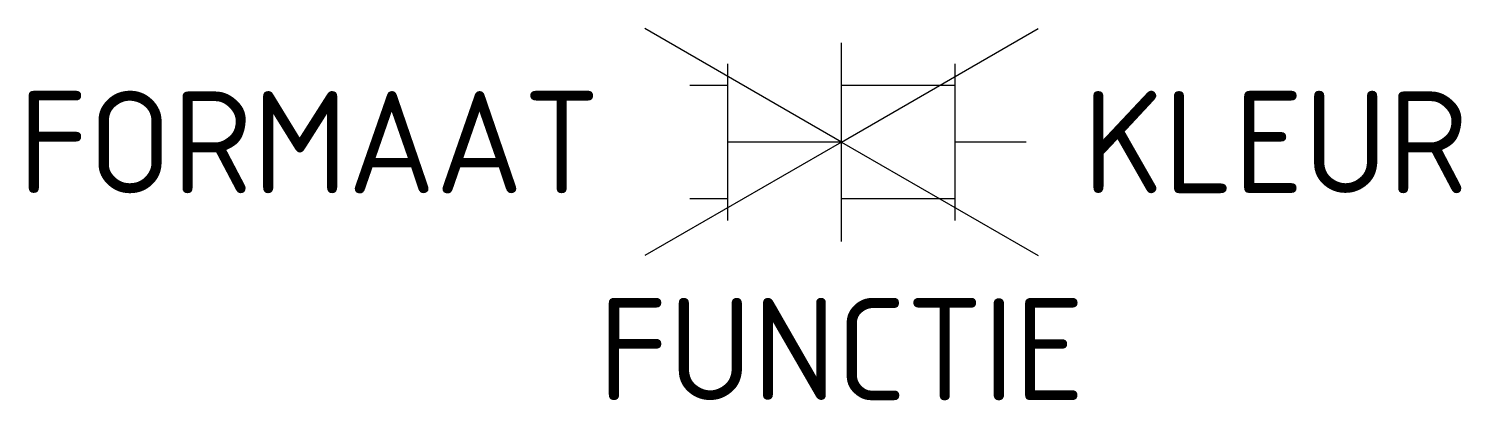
# Model space of a CAD drawing. Extents: x -14.3 to 10.9, y -4.5 to 2.
import ezdxf
from ezdxf.enums import TextEntityAlignment as Align

# ---------------------------------------------------------------- set-up
doc = ezdxf.new("R2010")
doc.units = 0
doc.styles.add('NLCS-ISO', font='NLCS-ISO.ttf')

msp = doc.modelspace()

# ---------------------------------------------------------------- linework, layer by layer
for p, q in [((0, 0), (-3.464, 2)), ((0, 0), (3.464, 2)), ((0, -1.75), (0, 1.75)), ((-2, -1.379), (-2, 1.379)), ((2, -1.379), (2, 1.379)), ((-2, 1), (-2.667, 1)), ((2, 1), (0, 1)), ((0, 0), (-3.464, -2)), ((0, 0), (-2, 0)), ((0, 0), (3.464, -2)), ((3.25, 0), (2, 0)), ((-2, -1), (-2.667, -1)), ((2, -1), (0, -1))]:
    msp.add_line(p, q)

# ---------------------------------------------------------------- texts
at = {"style": 'NLCS-ISO'}
msp.add_attdef('FORMAAT', text='40x40', height=1.8, dxfattribs=at).set_placement((-4.25, 0), align=Align.MIDDLE_RIGHT)
msp.add_attdef('KLEUR', text='G', height=1.8, dxfattribs=at).set_placement((4.25, 0), align=Align.MIDDLE_LEFT)
at = {"style": 'NLCS-ISO', "flags": 1}
msp.add_attdef('FUNCTIE', text='', height=1.8, dxfattribs=at).set_placement((0, -2.75), align=Align.TOP_CENTER)

doc.saveas('drawing.dxf')
